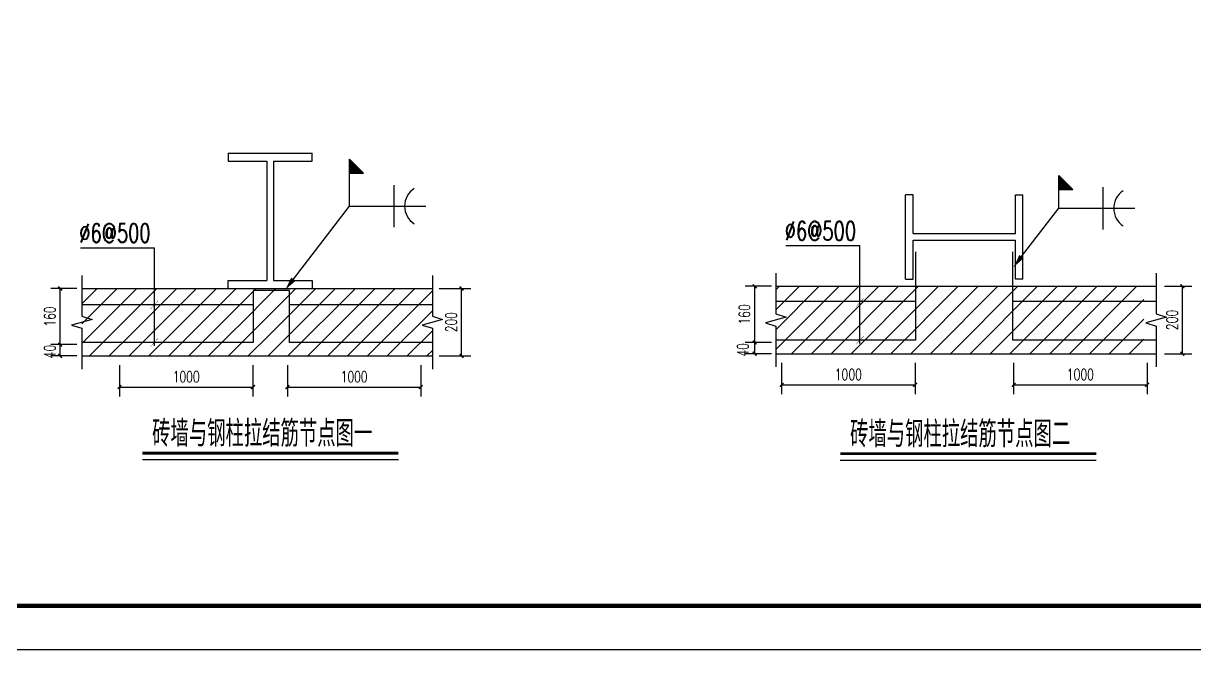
# Model space of a CAD drawing. Extents: x -17471 to 313636, y -71590 to 757901.
# Drawn here: x 211278 to 238022, y 143180 to 157478 of the extents above; entities that cross this region are included whole.
import ezdxf

# ---------------------------------------------------------------- set-up
doc = ezdxf.new("R2010")
doc.units = 0
doc.header["$LTSCALE"] = 1000
doc.header["$MEASUREMENT"] = 0
for name, color, linetype in [('1534', 7, 'Continuous'), ('PUB_DIM', 3, 'Continuous'), ('PUB_TEXT', 7, 'Continuous'), ('PUB_TITLE', 4, 'Continuous'), ('REIN', 1, 'Continuous'), ('THICK', 6, 'Continuous')]:
    doc.layers.add(name, color=color, linetype=linetype)
doc.layers.add('TEXT', color=7, linetype='Continuous', lineweight=13)
doc.styles.add('_TCH_DIM_T3', font='SIMPLEX', dxfattribs={"width": 0.705882, "bigfont": 'GBCBIG'})
doc.styles.add('HZTXT', font='txt', dxfattribs={"width": 0.7, "height": 300, "bigfont": 'HZTXT'})
doc.dimstyles.new('_TCH_ARCH&&100', dxfattribs={"dimtxt": 297.5, "dimasz": 100, "dimexe": 250, "dimexo": 300, "dimgap": 126.25, "dimtad": 1, "dimdec": 0, "dimzin": 0, "dimdsep": 46, "dimtxsty": '_TCH_DIM_T3', "dimblk": 'ARCHTICK', "dimcen": 0.09, "dimclrt": 7, "dimazin": 2, "dimtfac": 1, "dimtdec": 0, "dimtix": 1, "dimtmove": 2, "dimatfit": 3, "dimfxl": 0, "dimtolj": 1, "dimtzin": 0, "dimarcsym": 0})

# ---------------------------------------------------------------- blocks, each defined once
blk = doc.blocks.new('_ArchTick')
at = {"color": 0, "linetype": 'ByBlock', "const_width": 0.4}
blk.add_lwpolyline([(-0.5, -0.5), (0.5, 0.5)], dxfattribs=at)
blk = doc.blocks.new('*D3055')
at = {"layer": 'Defpoints', "color": 0, "linetype": 'ByBlock', "transparency": 16777216}
for p in [(-2795964, -705462), (-2792399, -705462), (-2792399, -706345)]:
    blk.add_point(p, dxfattribs=at)
at = {"layer": 'PUB_DIM', "color": 0, "linetype": 'ByBlock', "lineweight": -2, "transparency": 16777216}
for p, q in [((-2795964, -705762), (-2795964, -706595)), ((-2792399, -705762), (-2792399, -706595)), ((-2795964, -706345), (-2792399, -706345))]:
    blk.add_line(p, q, dxfattribs=at)
at = {"layer": 'PUB_DIM', "color": 0, "linetype": 'ByBlock', "lineweight": -2, "transparency": 16777216, "xscale": 100, "yscale": 100, "zscale": 100, "rotation": 180}
blk.add_blockref('_ArchTick', (-2795964, -706345), dxfattribs=at)
at = {"layer": 'PUB_DIM', "color": 0, "linetype": 'ByBlock', "lineweight": -2, "transparency": 16777216, "xscale": 100, "yscale": 100, "zscale": 100}
blk.add_blockref('_ArchTick', (-2792399, -706345), dxfattribs=at)
at = {"layer": 'PUB_DIM', "color": 7, "linetype": 'ByBlock', "transparency": 16777216, "insert": (-2794182, -706070), "char_height": 297.5, "attachment_point": 5, "style": '_TCH_DIM_T3'}
blk.add_mtext('\\A1;1000', dxfattribs=at)
blk = doc.blocks.new('*D3056')
at = {"layer": 'Defpoints', "color": 0, "linetype": 'ByBlock', "transparency": 16777216}
for p in [(-2789767, -705462), (-2786202, -705462), (-2786202, -706345)]:
    blk.add_point(p, dxfattribs=at)
at = {"layer": 'PUB_DIM', "color": 0, "linetype": 'ByBlock', "lineweight": -2, "transparency": 16777216}
for p, q in [((-2789767, -705762), (-2789767, -706595)), ((-2786202, -705762), (-2786202, -706595)), ((-2789767, -706345), (-2786202, -706345))]:
    blk.add_line(p, q, dxfattribs=at)
at = {"layer": 'PUB_DIM', "color": 0, "linetype": 'ByBlock', "lineweight": -2, "transparency": 16777216, "xscale": 100, "yscale": 100, "zscale": 100, "rotation": 180}
blk.add_blockref('_ArchTick', (-2789767, -706345), dxfattribs=at)
at = {"layer": 'PUB_DIM', "color": 0, "linetype": 'ByBlock', "lineweight": -2, "transparency": 16777216, "xscale": 100, "yscale": 100, "zscale": 100}
blk.add_blockref('_ArchTick', (-2786202, -706345), dxfattribs=at)
at = {"layer": 'PUB_DIM', "color": 7, "linetype": 'ByBlock', "transparency": 16777216, "insert": (-2787984, -706070), "char_height": 297.5, "attachment_point": 5, "style": '_TCH_DIM_T3'}
blk.add_mtext('\\A1;1000', dxfattribs=at)
blk = doc.blocks.new('*D3057')
at = {"layer": 'Defpoints', "color": 0, "linetype": 'ByBlock', "transparency": 16777216}
for p in [(-2786039, -703714), (-2785259, -703714), (-2786039, -705514)]:
    blk.add_point(p, dxfattribs=at)
at = {"layer": 'PUB_DIM', "color": 0, "linetype": 'ByBlock', "lineweight": -2, "transparency": 16777216}
for p, q in [((-2785739, -703714), (-2785009, -703714)), ((-2785259, -705514), (-2785259, -703714)), ((-2785739, -705514), (-2785009, -705514))]:
    blk.add_line(p, q, dxfattribs=at)
at = {"layer": 'PUB_DIM', "color": 0, "linetype": 'ByBlock', "lineweight": -2, "transparency": 16777216, "xscale": 100, "yscale": 100, "zscale": 100}
for p, rotation in [((-2785259, -703714), 90), ((-2785259, -705514), 270)]:
    blk.add_blockref('_ArchTick', p, dxfattribs=dict(at, rotation=rotation))
at = {"layer": 'PUB_DIM', "color": 7, "linetype": 'ByBlock', "transparency": 16777216, "insert": (-2785534, -704614), "char_height": 297.5, "attachment_point": 5, "rotation": 90, "style": '_TCH_DIM_T3'}
blk.add_mtext('\\A1;200', dxfattribs=at)
blk = doc.blocks.new('*D3058')
at = {"layer": 'Defpoints', "color": 0, "linetype": 'ByBlock', "transparency": 16777216}
for p in [(-2796683, -705214), (-2795937, -705214), (-2795937, -705514)]:
    blk.add_point(p, dxfattribs=at)
at = {"layer": 'PUB_DIM', "color": 0, "linetype": 'ByBlock', "lineweight": -2, "transparency": 16777216}
for p, q in [((-2796237, -705214), (-2796933, -705214)), ((-2796683, -705514), (-2796683, -705214)), ((-2796237, -705514), (-2796933, -705514))]:
    blk.add_line(p, q, dxfattribs=at)
at = {"layer": 'PUB_DIM', "color": 0, "linetype": 'ByBlock', "lineweight": -2, "transparency": 16777216, "xscale": 100, "yscale": 100, "zscale": 100}
for p, rotation in [((-2796683, -705214), 90), ((-2796683, -705514), 270)]:
    blk.add_blockref('_ArchTick', p, dxfattribs=dict(at, rotation=rotation))
at = {"layer": 'PUB_DIM', "color": 7, "linetype": 'ByBlock', "transparency": 16777216, "insert": (-2796998, -705412), "char_height": 297.5, "attachment_point": 5, "rotation": 90, "style": '_TCH_DIM_T3'}
blk.add_mtext('\\A1;40', dxfattribs=at)
blk = doc.blocks.new('*D3059')
at = {"layer": 'Defpoints', "color": 0, "linetype": 'ByBlock', "transparency": 16777216}
for p in [(-2796683, -703714), (-2795937, -703714), (-2795937, -705214)]:
    blk.add_point(p, dxfattribs=at)
at = {"layer": 'PUB_DIM', "color": 0, "linetype": 'ByBlock', "lineweight": -2, "transparency": 16777216}
for p, q in [((-2796237, -703714), (-2796933, -703714)), ((-2796683, -705214), (-2796683, -703714)), ((-2796237, -705214), (-2796933, -705214))]:
    blk.add_line(p, q, dxfattribs=at)
at = {"layer": 'PUB_DIM', "color": 0, "linetype": 'ByBlock', "lineweight": -2, "transparency": 16777216, "xscale": 100, "yscale": 100, "zscale": 100}
for p, rotation in [((-2796683, -703714), 90), ((-2796683, -705214), 270)]:
    blk.add_blockref('_ArchTick', p, dxfattribs=dict(at, rotation=rotation))
at = {"layer": 'PUB_DIM', "color": 7, "linetype": 'ByBlock', "transparency": 16777216, "insert": (-2796958, -704464), "char_height": 297.5, "attachment_point": 5, "rotation": 90, "style": '_TCH_DIM_T3'}
blk.add_mtext('\\A1;160', dxfattribs=at)
blk = doc.blocks.new('*D3060')
at = {"layer": 'Defpoints', "color": 0, "linetype": 'ByBlock', "transparency": 16777216}
for p in [(-2786324, -695524), (-2785425, -695524), (-2786324, -697324)]:
    blk.add_point(p, dxfattribs=at)
at = {"layer": 'PUB_DIM', "color": 0, "linetype": 'ByBlock', "lineweight": -2, "transparency": 16777216}
for p, q in [((-2786024, -695524), (-2785175, -695524)), ((-2785425, -697324), (-2785425, -695524)), ((-2786024, -697324), (-2785175, -697324))]:
    blk.add_line(p, q, dxfattribs=at)
at = {"layer": 'PUB_DIM', "color": 0, "linetype": 'ByBlock', "lineweight": -2, "transparency": 16777216, "xscale": 100, "yscale": 100, "zscale": 100}
for p, rotation in [((-2785425, -695524), 90), ((-2785425, -697324), 270)]:
    blk.add_blockref('_ArchTick', p, dxfattribs=dict(at, rotation=rotation))
at = {"layer": 'PUB_DIM', "color": 7, "linetype": 'ByBlock', "transparency": 16777216, "insert": (-2785700, -696424), "char_height": 297.5, "attachment_point": 5, "rotation": 90, "style": '_TCH_DIM_T3'}
blk.add_mtext('\\A1;200', dxfattribs=at)
blk = doc.blocks.new('*D3061')
at = {"layer": 'Defpoints', "color": 0, "linetype": 'ByBlock', "transparency": 16777216}
for p in [(-2796145, -697024), (-2795400, -697024), (-2795400, -697324)]:
    blk.add_point(p, dxfattribs=at)
at = {"layer": 'PUB_DIM', "color": 0, "linetype": 'ByBlock', "lineweight": -2, "transparency": 16777216}
for p, q in [((-2795700, -697024), (-2796395, -697024)), ((-2796145, -697324), (-2796145, -697024)), ((-2795700, -697324), (-2796395, -697324))]:
    blk.add_line(p, q, dxfattribs=at)
at = {"layer": 'PUB_DIM', "color": 0, "linetype": 'ByBlock', "lineweight": -2, "transparency": 16777216, "xscale": 100, "yscale": 100, "zscale": 100}
for p, rotation in [((-2796145, -697024), 90), ((-2796145, -697324), 270)]:
    blk.add_blockref('_ArchTick', p, dxfattribs=dict(at, rotation=rotation))
at = {"layer": 'PUB_DIM', "color": 7, "linetype": 'ByBlock', "transparency": 16777216, "insert": (-2796420, -697211), "char_height": 297.5, "attachment_point": 5, "rotation": 90, "style": '_TCH_DIM_T3'}
blk.add_mtext('\\A1;40', dxfattribs=at)
blk = doc.blocks.new('*D3062')
at = {"layer": 'Defpoints', "color": 0, "linetype": 'ByBlock', "transparency": 16777216}
for p in [(-2796145, -695524), (-2795400, -695524), (-2795400, -697024)]:
    blk.add_point(p, dxfattribs=at)
at = {"layer": 'PUB_DIM', "color": 0, "linetype": 'ByBlock', "lineweight": -2, "transparency": 16777216}
for p, q in [((-2795700, -695524), (-2796395, -695524)), ((-2796145, -697024), (-2796145, -695524)), ((-2795700, -697024), (-2796395, -697024))]:
    blk.add_line(p, q, dxfattribs=at)
at = {"layer": 'PUB_DIM', "color": 0, "linetype": 'ByBlock', "lineweight": -2, "transparency": 16777216, "xscale": 100, "yscale": 100, "zscale": 100}
for p, rotation in [((-2796145, -695524), 90), ((-2796145, -697024), 270)]:
    blk.add_blockref('_ArchTick', p, dxfattribs=dict(at, rotation=rotation))
at = {"layer": 'PUB_DIM', "color": 7, "linetype": 'ByBlock', "transparency": 16777216, "insert": (-2796420, -696274), "char_height": 297.5, "attachment_point": 5, "rotation": 90, "style": '_TCH_DIM_T3'}
blk.add_mtext('\\A1;160', dxfattribs=at)
blk = doc.blocks.new('*D3063')
at = {"layer": 'Defpoints', "color": 0, "linetype": 'ByBlock', "transparency": 16777216}
for p in [(-2794561, -697272), (-2790995, -697272), (-2790995, -698155)]:
    blk.add_point(p, dxfattribs=at)
at = {"layer": 'PUB_DIM', "color": 0, "linetype": 'ByBlock', "lineweight": -2, "transparency": 16777216}
for p, q in [((-2794561, -697572), (-2794561, -698405)), ((-2790995, -697572), (-2790995, -698405)), ((-2794561, -698155), (-2790995, -698155))]:
    blk.add_line(p, q, dxfattribs=at)
at = {"layer": 'PUB_DIM', "color": 0, "linetype": 'ByBlock', "lineweight": -2, "transparency": 16777216, "xscale": 100, "yscale": 100, "zscale": 100, "rotation": 180}
blk.add_blockref('_ArchTick', (-2794561, -698155), dxfattribs=at)
at = {"layer": 'PUB_DIM', "color": 0, "linetype": 'ByBlock', "lineweight": -2, "transparency": 16777216, "xscale": 100, "yscale": 100, "zscale": 100}
blk.add_blockref('_ArchTick', (-2790995, -698155), dxfattribs=at)
at = {"layer": 'PUB_DIM', "color": 7, "linetype": 'ByBlock', "transparency": 16777216, "insert": (-2792778, -697880), "char_height": 297.5, "attachment_point": 5, "style": '_TCH_DIM_T3'}
blk.add_mtext('\\A1;1000', dxfattribs=at)
blk = doc.blocks.new('*D3064')
at = {"layer": 'Defpoints', "color": 0, "linetype": 'ByBlock', "transparency": 16777216}
for p in [(-2790076, -697272), (-2786511, -697272), (-2786511, -698155)]:
    blk.add_point(p, dxfattribs=at)
at = {"layer": 'PUB_DIM', "color": 0, "linetype": 'ByBlock', "lineweight": -2, "transparency": 16777216}
for p, q in [((-2790076, -697572), (-2790076, -698405)), ((-2786511, -697572), (-2786511, -698405)), ((-2790076, -698155), (-2786511, -698155))]:
    blk.add_line(p, q, dxfattribs=at)
at = {"layer": 'PUB_DIM', "color": 0, "linetype": 'ByBlock', "lineweight": -2, "transparency": 16777216, "xscale": 100, "yscale": 100, "zscale": 100, "rotation": 180}
blk.add_blockref('_ArchTick', (-2790076, -698155), dxfattribs=at)
at = {"layer": 'PUB_DIM', "color": 0, "linetype": 'ByBlock', "lineweight": -2, "transparency": 16777216, "xscale": 100, "yscale": 100, "zscale": 100}
blk.add_blockref('_ArchTick', (-2786511, -698155), dxfattribs=at)
at = {"layer": 'PUB_DIM', "color": 7, "linetype": 'ByBlock', "transparency": 16777216, "insert": (-2788294, -697880), "char_height": 297.5, "attachment_point": 5, "style": '_TCH_DIM_T3'}
blk.add_mtext('\\A1;1000', dxfattribs=at)
blk = doc.blocks.new('34523452345234523')
at = {"linetype": 'Continuous'}
h = blk.add_hatch(dxfattribs=at)
h.set_pattern_fill('ANSI31', color=256, scale=3000, style=0)
h.set_pattern_definition([(45, (-2895888.34, -471201.74), (-265.16504, 265.16504), [])])
h.paths.add_polyline_path([(-2795148.9, -704889.1), (-2795361.7, -703714.5), (-2796117.5, -703714.5), (-2796117.5, -705514.5), (-2791089.8, -705514.5), (-2791089.8, -703714.5), (-2791839.8, -703714.5), (-2791839.8, -704889.1)])
h.paths.add_polyline_path([(-2791839.8, -704889.1), (-2791839.8, -703714.5), (-2795361.7, -703714.5), (-2795148.9, -704889.1)], flags=16)
h.paths.add_polyline_path([(-2786291.6, -705514.5), (-2786291.6, -703714.5), (-2791089.8, -703714.5), (-2791089.8, -705514.5)])
at = {"layer": 'PUB_DIM'}
for points in [[(-2788563.3, -700752.8), (-2788563.3, -701127.8), (-2788188.3, -701127.8)], [(-2789771, -703202.2), (-2789612.7, -702876.3), (-2789496.6, -702965.6)]]:
    blk.add_hatch(color=256, dxfattribs=at).paths.add_polyline_path(points, flags=0)
at = {"linetype": 'ByBlock'}
for p, q in [((-2792656.2, -703522.1), (-2792656.2, -701272.1)), ((-2792446.2, -701272.1), (-2792656.2, -701272.1)), ((-2792446.2, -702305.2), (-2792446.2, -701272.1)), ((-2789719.8, -702305.2), (-2789719.8, -701272.1)), ((-2789719.8, -701272.1), (-2789523, -701272.1)), ((-2789523, -703522.1), (-2789523, -701272.1)), ((-2792446.2, -702305.2), (-2789719.8, -702305.2)), ((-2792446.2, -703522.1), (-2792446.2, -702483.3)), ((-2792446.2, -702483.3), (-2789719.8, -702483.3)), ((-2789719.8, -703522.1), (-2789719.8, -702483.3)), ((-2796117.5, -703714.5), (-2785957.7, -703714.5)), ((-2792656.2, -703522.1), (-2792446.2, -703522.1)), ((-2789523, -703522.1), (-2789719.8, -703522.1)), ((-2796117.5, -705514.5), (-2785957.7, -705514.5))]:
    blk.add_line(p, q, dxfattribs=at)
at = {"linetype": 'Continuous'}
blk.add_line((-2795849.9, -702627.1), (-2793874.1, -702627.1), dxfattribs=at)
for p, q in [((-2793874.1, -705242.5), (-2793874.1, -702627.1)), ((-2796117.5, -703364.5), (-2796117.5, -704452)), ((-2785957.7, -703364.5), (-2785957.7, -704452)), ((-2795842.5, -704539.5), (-2796392.5, -704689.5)), ((-2796392.5, -704689.5), (-2796117.5, -704777)), ((-2796117.5, -704452), (-2795842.5, -704539.5)), ((-2785682.7, -704539.5), (-2786232.7, -704689.5)), ((-2786232.7, -704689.5), (-2785957.7, -704777)), ((-2785957.7, -704452), (-2785682.7, -704539.5)), ((-2796117.5, -704777), (-2796117.5, -705864.5)), ((-2785957.7, -704777), (-2785957.7, -705864.5))]:
    blk.add_line(p, q)
at = {"layer": '1534', "color": 3, "linetype": 'ByBlock'}
blk.add_line((-2794397.2, -708356), (-2787560.1, -708356), dxfattribs=at)
at = {"layer": '1534', "color": 2, "linetype": 'ByBlock', "const_width": 10}
for points in [[(-2793774, -704039.9), (-2793974.3, -704257.8)], [(-2793774, -705044.9), (-2793974.3, -705262.8)]]:
    blk.add_lwpolyline(points, dxfattribs=at)
at = {"layer": 'PUB_DIM'}
for p, q in [((-2788563.3, -701631.8), (-2788563.3, -700752.8)), ((-2788188.3, -701127.8), (-2788563.3, -700752.8)), ((-2788563.3, -701127.8), (-2788188.3, -701127.8)), ((-2787376.3, -702194.3), (-2787376.3, -701069.3)), ((-2789554.6, -702920.9), (-2788563.3, -701631.8)), ((-2788563.3, -701631.8), (-2786530.7, -701631.8))]:
    blk.add_line(p, q, dxfattribs=at)
blk.add_arc((-2786530.7, -701631.8), 562.5, 123.12228, 236.87772, dxfattribs=at)
at = {"layer": 'REIN'}
for p, q in [((-2792391.7, -702795.3), (-2792391.7, -705153.8)), ((-2789787.7, -705153.8), (-2789787.7, -702795.3)), ((-2792391.7, -704124.3), (-2796117.5, -704124.3)), ((-2785957.7, -704124.3), (-2789787.7, -704124.3)), ((-2792391.7, -705153.8), (-2796117.5, -705153.8)), ((-2785957.7, -705153.8), (-2789787.7, -705153.8))]:
    blk.add_line(p, q, dxfattribs=at)
at = {"layer": 'THICK', "color": 3, "const_width": 75}
blk.add_lwpolyline([(-2794397.2, -708184.9), (-2787560.1, -708184.9)], dxfattribs=at)
at = {"layer": 'PUB_TEXT', "style": 'HZTXT', "width": 0.7}
blk.add_text('%%c6@500', height=500, dxfattribs=at).set_placement((-2795880.4, -702484))
at = {"layer": 'TEXT', "style": 'HZTXT', "width": 0.7}
blk.add_text('砖墙与钢柱拉结筋节点图二', height=700, dxfattribs=at).set_placement((-2794135.9, -708012.5))
at = {"layer": 'PUB_DIM', "color": 0, "linetype": 'ByBlock'}
for p1, p2, distance, text, picture, middle in [((-2795937.2, -705214.5), (-2795937.2, -703714.5), 745.7, '160', '*D3059', (-2796957.9, -704464.5)), ((-2786038.9, -705514.5), (-2786038.9, -703714.5), -779.9, '200', '*D3057', (-2785534, -704614.5)), ((-2795964.3, -705462.4), (-2792398.8, -705462.4), -882.6, '1000', '*D3055', (-2794181.5, -706070)), ((-2789767.2, -705462.4), (-2786201.7, -705462.4), -882.6, '1000', '*D3056', (-2787984.5, -706070))]:
    dim = blk.add_aligned_dim(p1=p1, p2=p2, distance=distance, text=text, dimstyle='_TCH_ARCH&&100', dxfattribs=at)
    dim.commit()
    dim.dimension.update_dxf_attribs({"geometry": picture, "text_midpoint": middle})
dim = blk.add_linear_dim(base=(-2796682.9, -705214.5), p1=(-2795937.2, -705514.5), p2=(-2795937.2, -705214.5), angle=90, text='40', dimstyle='_TCH_ARCH&&100', dxfattribs=at)
dim.commit()
dim.dimension.update_dxf_attribs({"geometry": '*D3058', "text_midpoint": (-2796998.1, -705412.2), "dimtype": 161})
blk = doc.blocks.new('24563674673653462345')
at = {"layer": 'PUB_DIM'}
for points in [[(-2788414.7, -692070.3), (-2788414.7, -692445.3), (-2788039.7, -692445.3)], [(-2790131.1, -695556.1), (-2789972.9, -695230.2), (-2789856.7, -695319.5)]]:
    blk.add_hatch(color=256, dxfattribs=at).paths.add_polyline_path(points, flags=0)
at = {"linetype": 'ByBlock'}
for p, q in [((-2791660.9, -691909.3), (-2791660.9, -692119.3)), ((-2791660.9, -691909.3), (-2789410.9, -691909.3)), ((-2789410.9, -692119.3), (-2789410.9, -691909.3)), ((-2791660.9, -692119.3), (-2790622.1, -692119.3)), ((-2790622.1, -692119.3), (-2790622.1, -695314.3)), ((-2790444, -692119.3), (-2789410.9, -692119.3)), ((-2790444, -692119.3), (-2790444, -695314.3)), ((-2791660.9, -695524.3), (-2791660.9, -695314.3)), ((-2791660.9, -695314.3), (-2790622.1, -695314.3)), ((-2790444, -695314.3), (-2789410.9, -695314.3)), ((-2789410.9, -695314.3), (-2789410.9, -695524.3)), ((-2795563.6, -695524.3), (-2786204.7, -695524.3)), ((-2795563.6, -697324.3), (-2786204.7, -697324.3))]:
    blk.add_line(p, q, dxfattribs=at)
at = {"linetype": 'Continuous'}
for p, q in [((-2795604.6, -694437), (-2793628.8, -694437)), ((-2795563.6, -695933.8), (-2795154.1, -695524.3)), ((-2794779.6, -695680.1), (-2794623.8, -695524.3)), ((-2794698.2, -696129.1), (-2794093.5, -695524.3)), ((-2794616.9, -696578.1), (-2793563.1, -695524.3)), ((-2794207.5, -696699), (-2793032.8, -695524.3)), ((-2793677.1, -696699), (-2792502.5, -695524.3)), ((-2793146.8, -696699), (-2791972.2, -695524.3)), ((-2792616.5, -696699), (-2791441.8, -695524.3)), ((-2791285.9, -695898.7), (-2790911.5, -695524.3)), ((-2790535.9, -695679), (-2790381.2, -695524.3)), ((-2790535.9, -696209.3), (-2789850.8, -695524.3)), ((-2790535.9, -696739.7), (-2789320.5, -695524.3)), ((-2790535.9, -697270), (-2788790.2, -695524.3)), ((-2790059.8, -697324.3), (-2788259.8, -695524.3)), ((-2789529.5, -697324.3), (-2787729.5, -695524.3)), ((-2788999.2, -697324.3), (-2787199.2, -695524.3)), ((-2788468.9, -697324.3), (-2786668.9, -695524.3)), ((-2787938.5, -697324.3), (-2786204.7, -695590.5)), ((-2795563.6, -696464.1), (-2794779.6, -695680.1)), ((-2792086.1, -696699), (-2791285.9, -695898.7)), ((-2791285.9, -696429), (-2790535.9, -695679)), ((-2795563.6, -696994.4), (-2794698.2, -696129.1)), ((-2791650.8, -697324.3), (-2790535.9, -696209.3)), ((-2787408.2, -697324.3), (-2786204.7, -696120.8)), ((-2795363.1, -697324.3), (-2794616.9, -696578.1)), ((-2791555.8, -696699), (-2791285.9, -696429)), ((-2794832.8, -697324.3), (-2794207.5, -696699)), ((-2794302.5, -697324.3), (-2793677.1, -696699)), ((-2793772.2, -697324.3), (-2793146.8, -696699)), ((-2793241.8, -697324.3), (-2792616.5, -696699)), ((-2792711.5, -697324.3), (-2792086.1, -696699)), ((-2792181.2, -697324.3), (-2791555.8, -696699)), ((-2791120.5, -697324.3), (-2790535.9, -696739.7)), ((-2786877.9, -697324.3), (-2786204.7, -696651.1)), ((-2786347.5, -697324.3), (-2786204.7, -697181.5)), ((-2790590.2, -697324.3), (-2790535.9, -697270))]:
    blk.add_line(p, q, dxfattribs=at)
for p, q in [((-2793628.8, -697052.3), (-2793628.8, -694437)), ((-2795563.6, -695174.3), (-2795563.6, -696261.8)), ((-2786204.7, -695174.3), (-2786204.7, -696261.8)), ((-2795563.6, -696261.8), (-2795288.6, -696349.3)), ((-2786204.7, -696261.8), (-2785929.7, -696349.3)), ((-2795288.6, -696349.3), (-2795838.6, -696499.3)), ((-2795838.6, -696499.3), (-2795563.6, -696586.8)), ((-2795563.6, -696586.8), (-2795563.6, -697674.3)), ((-2785929.7, -696349.3), (-2786479.7, -696499.3)), ((-2786479.7, -696499.3), (-2786204.7, -696586.8)), ((-2786204.7, -696586.8), (-2786204.7, -697674.3))]:
    blk.add_line(p, q)
at = {"layer": '1534', "color": 3, "linetype": 'ByBlock'}
blk.add_line((-2793949.8, -700091.1), (-2787112.7, -700091.1), dxfattribs=at)
at = {"layer": '1534', "color": 2, "linetype": 'ByBlock', "const_width": 10}
for points in [[(-2793528.7, -695849.8), (-2793729, -696067.6)], [(-2793528.7, -696854.8), (-2793729, -697072.6)]]:
    blk.add_lwpolyline(points, dxfattribs=at)
at = {"layer": 'PUB_DIM'}
for p, q in [((-2788039.7, -692445.3), (-2788414.7, -692070.3)), ((-2788414.7, -693324.3), (-2788414.7, -692070.3)), ((-2788414.7, -692445.3), (-2788039.7, -692445.3)), ((-2787227.8, -693886.8), (-2787227.8, -692761.8)), ((-2789914.8, -695274.8), (-2788414.7, -693324.3)), ((-2788414.7, -693324.3), (-2786382.1, -693324.3))]:
    blk.add_line(p, q, dxfattribs=at)
blk.add_arc((-2786382.1, -693324.3), 562.5, 123.12228, 236.87772, dxfattribs=at)
at = {"layer": 'REIN'}
for p, q in [((-2790019.6, -695580.3), (-2790988.3, -695580.3)), ((-2790988.3, -695580.3), (-2790988.3, -696963.7)), ((-2790019.6, -696963.7), (-2790019.6, -695580.3)), ((-2790988.3, -695958.7), (-2795563.6, -695958.7)), ((-2786204.7, -695958.7), (-2790019.6, -695958.7)), ((-2790988.3, -696963.7), (-2795563.6, -696963.7)), ((-2786204.7, -696963.7), (-2790019.6, -696963.7))]:
    blk.add_line(p, q, dxfattribs=at)
at = {"layer": 'THICK', "color": 3, "const_width": 75}
blk.add_lwpolyline([(-2793949.8, -699920), (-2787112.7, -699920)], dxfattribs=at)
at = {"layer": 'PUB_TEXT', "style": 'HZTXT', "width": 0.7}
blk.add_text('%%c6@500', height=500, dxfattribs=at).set_placement((-2795635.1, -694293.9))
at = {"layer": 'TEXT', "style": 'HZTXT', "width": 0.7}
blk.add_text('砖墙与钢柱拉结筋节点图一', height=700, dxfattribs=at).set_placement((-2793688.5, -699747.6))
at = {"layer": 'PUB_DIM', "color": 0, "linetype": 'ByBlock'}
for p1, p2, distance, text, picture, middle in [((-2795399.8, -697024.3), (-2795399.8, -695524.3), 745.7, '160', '*D3062', (-2796420.5, -696274.3)), ((-2786323.8, -697324.3), (-2786323.8, -695524.3), -898.8, '200', '*D3060', (-2785700, -696424.3)), ((-2794560.8, -697272.3), (-2790995.4, -697272.3), -882.6, '1000', '*D3063', (-2792778.1, -697879.9)), ((-2790076.3, -697272.3), (-2786510.9, -697272.3), -882.6, '1000', '*D3064', (-2788293.6, -697879.9))]:
    dim = blk.add_aligned_dim(p1=p1, p2=p2, distance=distance, text=text, dimstyle='_TCH_ARCH&&100', dxfattribs=at)
    dim.commit()
    dim.dimension.update_dxf_attribs({"geometry": picture, "text_midpoint": middle})
dim = blk.add_linear_dim(base=(-2796145.5, -697024.3), p1=(-2795399.8, -697324.3), p2=(-2795399.8, -697024.3), angle=90, text='40', dimstyle='_TCH_ARCH&&100', dxfattribs=at)
dim.commit()
dim.dimension.update_dxf_attribs({"geometry": '*D3061', "text_midpoint": (-2796420.5, -697210.7), "dimtype": 161})

msp = doc.modelspace()

# ---------------------------------------------------------------- linework, layer by layer
at = {"layer": 'PUB_TITLE'}
msp.add_lwpolyline([(187535.9, 143180.2), (313635.9, 143180.2), (313635.9, 202580.2), (187535.9, 202580.2)], close=True, dxfattribs=at)
at = {"layer": 'PUB_TITLE', "const_width": 100}
msp.add_lwpolyline([(190035.9, 144180.2), (312635.9, 144180.2), (312635.9, 201580.2), (190035.9, 201580.2)], close=True, dxfattribs=at)

# ---------------------------------------------------------------- block references
at = {"layer": '1534', "color": 0, "linetype": 'ByBlock', "xscale": 0.8549999999999999, "yscale": 0.8549999999999999, "zscale": 0.8549999999999999}
for name, p in [('24563674673653462345', (2602820.4, 746098)), ('34523452345234523', (2619140.5, 753151))]:
    msp.add_blockref(name, p, dxfattribs=at)

doc.saveas('drawing.dxf')
